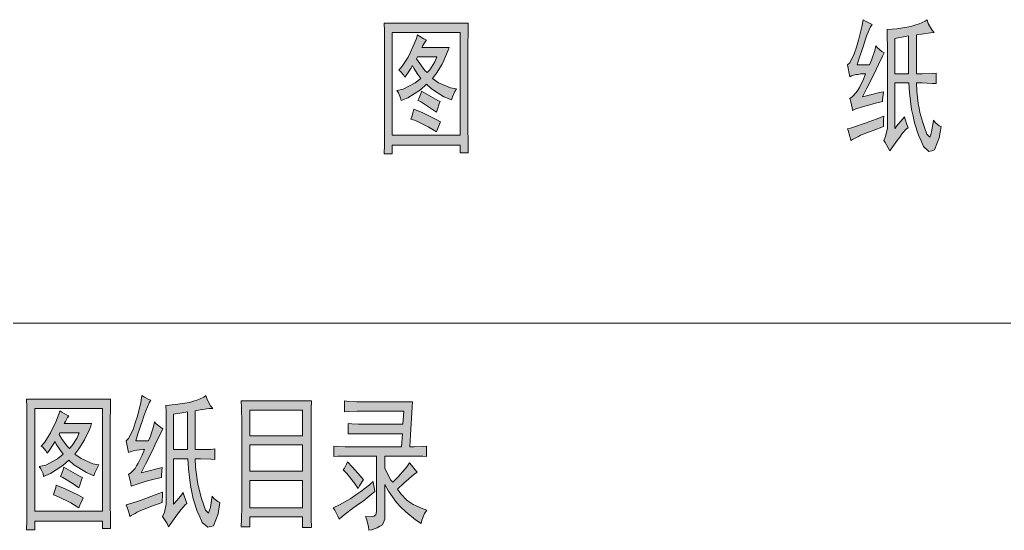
# Model space of a CAD drawing. Header units: millimetres. Extents: x 0 to 207, y 0 to 293.
# Drawn here: x 75.89 to 104.08, y 221.94 to 236.54 of the extents above; entities that cross this region are included whole.
import ezdxf

# ---------------------------------------------------------------- set-up
doc = ezdxf.new("R2010")
doc.units = ezdxf.units.MM

msp = doc.modelspace()

# ---------------------------------------------------------------- hatches: boundary and pattern name
h = msp.add_hatch(color=0)
h.paths.add_polyline_path([(88.727139, 236.438722), (88.723611, 236.234111), (88.716556, 235.7755), (88.716556, 235.528556), (88.716556, 233.750556), (88.716556, 233.493028), (88.723611, 232.985028), (88.727139, 232.738083), (88.494306, 232.738083), (88.494306, 232.953278), (86.554028, 232.953278), (86.554028, 232.702806), (86.321194, 232.702806), (86.32825, 232.960333), (86.335306, 233.493028), (86.335306, 233.768194), (86.335306, 235.528556), (86.335306, 235.768444), (86.32825, 236.223528), (86.321194, 236.438722)])
h.paths.add_polyline_path([(88.494306, 233.2355), (88.494306, 236.174139), (86.554028, 236.174139), (86.554028, 233.2355)])
h = msp.add_hatch(color=0)
h.dxf.hatch_style = 2
h.paths.add_polyline_path([(100.294722, 236.406972), (100.245333, 236.332889), (100.146556, 236.103583), (100.097167, 235.951889), (100.04425, 235.796667), (99.927833, 235.443889), (99.864333, 235.246333), (100.224167, 235.246333), (100.280611, 235.387444), (100.368806, 235.659083), (100.397028, 235.793139), (100.449944, 235.733167), (100.573417, 235.634389), (100.640444, 235.592056), (100.594583, 235.500333), (100.478167, 235.263972), (100.411139, 235.119333), (100.340583, 234.974694), (100.143028, 234.579583), (100.016028, 234.332639), (100.206528, 234.382028), (100.509917, 234.456111), (100.619278, 234.480806), (100.608694, 234.396139), (100.594583, 234.255028), (100.594583, 234.198583), (100.555778, 234.191528), (100.358222, 234.142139), (100.199472, 234.099806), (100.04425, 234.057472), (99.811417, 233.983389), (99.733806, 233.948111), (99.723222, 234.025722), (99.684417, 234.191528), (99.652667, 234.28325), (99.723222, 234.332639), (99.839639, 234.456111), (99.8855, 234.530194), (99.931361, 234.604278), (100.04425, 234.837111), (100.10775, 234.995861), (100.072472, 234.995861), (99.966639, 234.988806), (99.899611, 234.978222), (99.829056, 234.971167), (99.705583, 234.935889), (99.652667, 234.911194), (99.585639, 235.246333), (99.652667, 235.309833), (99.783194, 235.567361), (99.846694, 235.757861), (99.906667, 235.951889), (100.001917, 236.339944), (100.037194, 236.541028), (100.10775, 236.498694), (100.23475, 236.431667)])
h = msp.add_hatch(color=0)
h.paths.add_polyline_path([(101.328361, 233.450694), (101.2825, 233.418944), (101.159028, 233.284889), (101.084944, 233.186111), (101.007333, 233.087333), (100.86975, 232.88625), (100.80625, 232.787472), (100.756861, 232.879194), (100.672194, 233.027361), (100.629861, 233.087333), (100.682778, 233.20375), (100.735694, 233.436583), (100.735694, 233.549472), (100.735694, 235.592056), (100.735694, 235.750806), (100.728639, 236.082417), (100.721583, 236.258806), (101.003806, 236.2835), (101.398917, 236.343472), (101.518861, 236.382278), (101.638806, 236.421083), (101.815194, 236.498694), (101.875167, 236.541028), (101.903389, 236.431667), (102.002167, 236.248222), (102.072722, 236.174139), (101.966889, 236.167083), (101.712889, 236.131806), (101.561194, 236.107111), (101.561194, 234.995861), (101.727, 234.995861), (102.01275, 235.002917), (102.129167, 235.0135), (102.129167, 234.713639), (102.01275, 234.720694), (101.727, 234.731278), (101.561194, 234.731278), (101.578833, 234.498444), (101.617639, 234.142139), (101.642333, 234.015139), (101.6635, 233.891667), (101.744639, 233.602389), (101.804611, 233.433056), (101.861056, 233.26725), (101.945722, 233.182583), (101.973944, 233.260194), (101.998639, 233.337806), (102.037444, 233.542417), (102.048028, 233.665889), (102.100944, 233.602389), (102.210306, 233.510667), (102.270278, 233.485972), (102.217361, 233.161417), (102.083306, 232.815694), (102.002167, 232.794528), (101.921028, 232.773361), (101.765806, 232.914472), (101.69525, 233.07675), (101.621167, 233.239028), (101.508278, 233.591806), (101.465944, 233.782306), (101.427139, 233.972806), (101.367167, 234.449056), (101.349528, 234.731278), (100.943833, 234.731278), (100.943833, 233.433056), (101.042611, 233.549472), (101.183722, 233.718806), (101.222528, 233.768194), (101.240167, 233.701167), (101.293083, 233.542417)])
h.paths.add_polyline_path([(100.943833, 234.995861), (101.338944, 234.995861), (101.338944, 236.075361), (101.194306, 236.050667), (100.99675, 236.015389), (100.943833, 236.008333)])
h = msp.add_hatch(color=0)
h.paths.add_polyline_path([(87.531222, 235.958944), (87.495944, 235.909556), (87.432444, 235.800194), (87.404222, 235.74375), (88.183861, 235.74375), (88.159167, 235.669667), (88.081556, 235.486222), (88.032167, 235.376861), (87.97925, 235.271028), (87.816972, 235.0135), (87.704083, 234.861806), (87.880472, 234.738333), (88.222667, 234.590167), (88.392, 234.565472), (88.349667, 234.487861), (88.282639, 234.332639), (88.250889, 234.247972), (88.035694, 234.339694), (87.675861, 234.565472), (87.531222, 234.696), (87.361889, 234.53725), (87.002056, 234.307944), (86.811556, 234.230333), (86.793917, 234.307944), (86.730417, 234.449056), (86.681028, 234.512556), (86.868, 234.554889), (87.210194, 234.731278), (87.368944, 234.861806), (87.287806, 234.971167), (87.171389, 235.154611), (87.136111, 235.228694), (87.083194, 235.144028), (86.973833, 234.978222), (86.913861, 234.897083), (86.875056, 234.964111), (86.786861, 235.062889), (86.741, 235.094639), (86.839778, 235.211056), (87.009111, 235.472111), (87.076139, 235.61675), (87.146694, 235.764917), (87.245472, 236.008333), (87.277222, 236.107111), (87.333667, 236.068306), (87.460667, 235.990694)])
h.paths.add_polyline_path([(87.252528, 235.42625), (87.340722, 235.285139), (87.488889, 235.087583), (87.555917, 235.027611), (87.63, 235.112278), (87.771111, 235.334528), (87.834611, 235.475639), (87.277222, 235.475639)])
h = msp.add_hatch(color=0)
h.dxf.hatch_style = 2
h.paths.add_polyline_path([(87.390111, 234.498444), (87.587667, 234.382028), (87.855778, 234.230333), (87.926333, 234.198583), (87.898111, 234.131556), (87.845194, 233.983389), (87.8205, 233.898722), (87.622944, 234.032778), (87.358361, 234.198583), (87.287806, 234.230333), (87.316028, 234.290306), (87.368944, 234.424361)])
h = msp.add_hatch(color=0)
h.dxf.hatch_style = 2
h.paths.add_polyline_path([(87.171389, 233.983389), (87.425389, 233.874028), (87.809917, 233.690583), (87.936917, 233.6165), (87.908694, 233.549472), (87.85225, 233.408361), (87.8205, 233.334278), (87.584139, 233.475389), (87.21725, 233.658833), (87.09025, 233.701167), (87.111417, 233.768194), (87.15375, 233.909306)])
h = msp.add_hatch(color=0)
h.dxf.hatch_style = 2
h.paths.add_polyline_path([(99.585639, 233.418944), (99.677361, 233.443639), (99.878444, 233.503611), (99.984278, 233.542417), (100.093639, 233.581222), (100.414667, 233.701167), (100.629861, 233.782306), (100.622806, 233.683528), (100.619278, 233.535361), (100.619278, 233.485972), (100.322944, 233.376611), (99.966639, 233.2355), (99.903139, 233.20375), (99.843167, 233.168472), (99.733806, 233.112028), (99.687944, 233.087333), (99.659722, 233.20375), (99.606806, 233.369556)])
h = msp.add_hatch(color=0)
h.paths.add_polyline_path([(78.489528, 225.689583), (78.482472, 225.484972), (78.478944, 225.026361), (78.478944, 224.775889), (78.478944, 223.001417), (78.478944, 222.743889), (78.482472, 222.235889), (78.489528, 221.988944), (78.256694, 221.988944), (78.256694, 222.204139), (76.316417, 222.204139), (76.316417, 221.953667), (76.083583, 221.953667), (76.090639, 222.211194), (76.094167, 222.743889), (76.094167, 223.019056), (76.094167, 224.775889), (76.094167, 225.019306), (76.090639, 225.474389), (76.083583, 225.689583)])
h.paths.add_polyline_path([(78.256694, 222.486361), (78.256694, 225.425), (76.316417, 225.425), (76.316417, 222.486361)])
h = msp.add_hatch(color=0)
h.dxf.hatch_style = 2
h.paths.add_polyline_path([(79.639583, 225.657833), (79.593722, 225.58375), (79.494944, 225.354444), (79.442028, 225.20275), (79.389111, 225.047528), (79.272694, 224.69475), (79.209194, 224.493667), (79.572556, 224.493667), (79.629, 224.634778), (79.717194, 224.909944), (79.745417, 225.044), (79.798333, 224.984028), (79.918278, 224.88525), (79.988833, 224.842917), (79.942972, 224.751194), (79.826556, 224.514833), (79.756, 224.370194), (79.685444, 224.225556), (79.487889, 223.830444), (79.360889, 223.5835), (79.554917, 223.632889), (79.854778, 223.706972), (79.967667, 223.731667), (79.953556, 223.647), (79.942972, 223.505889), (79.942972, 223.449444), (79.900639, 223.442389), (79.703083, 223.389472), (79.547861, 223.350667), (79.389111, 223.308333), (79.159806, 223.23425), (79.082194, 223.198972), (79.071611, 223.276583), (79.029278, 223.442389), (79.001056, 223.530583), (79.071611, 223.5835), (79.188028, 223.706972), (79.233889, 223.781056), (79.27975, 223.855139), (79.389111, 224.087972), (79.456139, 224.246722), (79.420861, 224.246722), (79.315028, 224.239667), (79.244472, 224.229083), (79.173917, 224.222028), (79.053972, 224.18675), (79.001056, 224.162056), (78.9305, 224.493667), (79.001056, 224.560694), (79.131583, 224.818222), (79.191556, 225.008722), (79.255056, 225.20275), (79.350306, 225.590806), (79.385583, 225.791889), (79.456139, 225.749556), (79.583139, 225.682528)])
h = msp.add_hatch(color=0)
h.paths.add_polyline_path([(80.673222, 222.701556), (80.627361, 222.669806), (80.507417, 222.53575), (80.429806, 222.436972), (80.355722, 222.338194), (80.214611, 222.137111), (80.151111, 222.038333), (80.10525, 222.130056), (80.017056, 222.278222), (79.97825, 222.338194), (80.031167, 222.454611), (80.080556, 222.683917), (80.080556, 222.800333), (80.080556, 224.842917), (80.080556, 225.001667), (80.077028, 225.333278), (80.069972, 225.509667), (80.348667, 225.534361), (80.747306, 225.594333), (80.86725, 225.633139), (80.987194, 225.668417), (81.163583, 225.749556), (81.220028, 225.791889), (81.251778, 225.682528), (81.350556, 225.499083), (81.417583, 225.425), (81.315278, 225.417944), (81.05775, 225.382667), (80.906056, 225.357972), (80.906056, 224.246722), (81.075389, 224.246722), (81.361139, 224.253778), (81.477556, 224.264361), (81.477556, 223.9645), (81.361139, 223.971556), (81.075389, 223.982139), (80.906056, 223.982139), (80.923694, 223.749306), (80.966028, 223.389472), (80.987194, 223.266), (81.011889, 223.142528), (81.093028, 222.85325), (81.153, 222.683917), (81.209444, 222.518111), (81.294111, 222.433444), (81.318806, 222.511056), (81.347028, 222.588667), (81.382306, 222.793278), (81.396417, 222.91675), (81.449333, 222.85325), (81.558694, 222.761528), (81.615139, 222.736833), (81.56575, 222.412278), (81.431694, 222.066556), (81.350556, 222.045389), (81.269417, 222.024222), (81.114194, 222.165333), (81.040111, 222.327611), (80.969556, 222.489889), (80.856667, 222.842667), (80.814333, 223.033167), (80.775528, 223.223667), (80.715556, 223.699917), (80.697917, 223.982139), (80.292222, 223.982139), (80.292222, 222.683917), (80.391, 222.800333), (80.528583, 222.966139), (80.570917, 223.019056), (80.588556, 222.952028), (80.641472, 222.793278)])
h.paths.add_polyline_path([(80.292222, 224.246722), (80.687333, 224.246722), (80.687333, 225.326222), (80.542694, 225.301528), (80.345139, 225.26625), (80.292222, 225.259194)])
h = msp.add_hatch(color=0)
h.paths.add_polyline_path([(84.243333, 225.640194), (84.236278, 225.400306), (84.23275, 224.945222), (84.23275, 224.7265), (84.23275, 222.786222), (84.23275, 222.659222), (84.236278, 222.278222), (84.243333, 222.020694), (83.985806, 222.020694), (83.985806, 222.320556), (82.475917, 222.320556), (82.475917, 222.038333), (82.2325, 222.038333), (82.239556, 222.260583), (82.243083, 222.620417), (82.243083, 222.750944), (82.243083, 224.7265), (82.243083, 225.001667), (82.239556, 225.45675), (82.2325, 225.640194)])
h.paths.add_polyline_path([(83.985806, 222.585139), (83.985806, 223.364778), (82.475917, 223.364778), (82.475917, 222.585139)])
h.paths.add_polyline_path([(83.985806, 223.632889), (83.985806, 224.380778), (82.475917, 224.380778), (82.475917, 223.632889)])
h.paths.add_polyline_path([(83.985806, 224.645361), (83.985806, 225.375611), (82.475917, 225.375611), (82.475917, 224.645361)])
h = msp.add_hatch(color=0)
h.dxf.hatch_style = 2
h.paths.add_polyline_path([(85.291083, 224.69475), (85.291083, 224.994611), (85.400444, 224.984028), (85.590944, 224.976972), (85.672083, 224.976972), (86.857417, 224.976972), (86.882111, 225.343861), (85.6615, 225.343861), (85.545083, 225.343861), (85.305194, 225.333278), (85.18525, 225.326222), (85.18525, 225.640194), (85.305194, 225.626083), (85.538028, 225.608444), (85.650917, 225.608444), (87.136111, 225.608444), (87.114944, 225.308583), (87.072611, 224.670056), (87.054972, 224.327861), (87.1855, 224.327861), (87.421861, 224.338444), (87.531222, 224.3455), (87.531222, 224.045639), (87.432444, 224.056222), (87.231361, 224.063278), (87.125528, 224.063278), (86.345889, 224.063278), (86.345889, 223.714028), (86.405861, 223.572917), (86.515222, 223.375361), (86.568139, 223.315389), (86.737472, 223.481194), (86.973833, 223.756361), (87.044389, 223.865722), (87.100833, 223.798694), (87.213722, 223.664639), (87.266639, 223.597611), (87.167861, 223.530583), (86.889167, 223.290694), (86.705722, 223.117833), (86.800972, 222.983778), (86.980889, 222.793278), (87.069083, 222.736833), (87.15375, 222.676861), (87.393639, 222.5675), (87.545333, 222.518111), (87.481833, 222.419333), (87.397167, 222.228833), (87.383056, 222.137111), (87.224306, 222.235889), (86.938556, 222.468722), (86.8045, 222.602778), (86.673972, 222.736833), (86.444667, 223.057861), (86.345889, 223.248361), (86.345889, 222.369944), (86.345889, 222.253528), (86.271806, 222.094778), (86.194194, 222.055972), (86.120111, 222.013639), (85.964889, 221.953667), (85.88375, 221.939556), (85.876694, 222.038333), (85.830833, 222.235889), (85.7885, 222.338194), (85.897861, 222.327611), (86.031917, 222.341722), (86.056611, 222.362889), (86.081306, 222.384056), (86.102472, 222.479306), (86.102472, 222.553389), (86.102472, 224.063278), (85.31225, 224.063278), (85.206417, 224.063278), (84.991222, 224.056222), (84.881861, 224.045639), (84.881861, 224.3455), (84.991222, 224.338444), (85.206417, 224.327861), (85.31225, 224.327861), (86.822139, 224.327861), (86.846833, 224.69475)])
h = msp.add_hatch(color=0)
h.paths.add_polyline_path([(77.293611, 225.209806), (77.258333, 225.160417), (77.194833, 225.051056), (77.163083, 224.994611), (77.942722, 224.994611), (77.921556, 224.917), (77.843944, 224.737083), (77.791028, 224.627722), (77.741639, 224.521889), (77.575833, 224.264361), (77.466472, 224.112667), (77.642861, 223.989194), (77.985056, 223.841028), (78.154389, 223.812806), (78.112056, 223.738722), (78.0415, 223.5835), (78.013278, 223.498833), (77.798083, 223.590556), (77.43825, 223.812806), (77.293611, 223.946861), (77.124278, 223.788111), (76.764444, 223.558806), (76.570417, 223.481194), (76.556306, 223.558806), (76.489278, 223.699917), (76.443417, 223.763417), (76.630389, 223.80575), (76.972583, 223.982139), (77.131333, 224.112667), (77.050194, 224.222028), (76.933778, 224.405472), (76.8985, 224.479556), (76.845583, 224.394889), (76.736222, 224.229083), (76.67625, 224.147944), (76.637444, 224.211444), (76.54925, 224.31375), (76.503389, 224.3455), (76.602167, 224.461917), (76.767972, 224.722972), (76.838528, 224.867611), (76.909083, 225.015778), (77.007861, 225.259194), (77.036083, 225.357972), (77.096056, 225.315639), (77.223056, 225.241556)])
h.paths.add_polyline_path([(77.014917, 224.677111), (77.099583, 224.536), (77.251278, 224.338444), (77.314778, 224.278472), (77.392389, 224.363139), (77.529972, 224.585389), (77.593472, 224.7265), (77.036083, 224.7265)])
h = msp.add_hatch(color=0)
h.dxf.hatch_style = 2
h.paths.add_polyline_path([(85.276972, 223.897472), (85.418083, 223.749306), (85.643861, 223.491778), (85.732056, 223.382417), (85.696778, 223.333028), (85.619167, 223.209556), (85.580361, 223.135472), (85.471, 223.290694), (85.255806, 223.558806), (85.149972, 223.664639), (85.18525, 223.714028), (85.24875, 223.830444)])
h = msp.add_hatch(color=0)
h.dxf.hatch_style = 2
h.paths.add_polyline_path([(77.1525, 223.749306), (77.350056, 223.632889), (77.618167, 223.481194), (77.688722, 223.449444), (77.6605, 223.382417), (77.607583, 223.23425), (77.582889, 223.149583), (77.385333, 223.283639), (77.117222, 223.449444), (77.050194, 223.481194), (77.078417, 223.541167), (77.131333, 223.671694)])
h = msp.add_hatch(color=0)
h.dxf.hatch_style = 2
h.paths.add_polyline_path([(86.056611, 223.050806), (85.950778, 222.959083), (85.717944, 222.775639), (85.587417, 222.683917), (85.453361, 222.595722), (85.178194, 222.377), (85.033556, 222.253528), (84.998278, 222.34525), (84.910083, 222.511056), (84.860694, 222.585139), (85.044139, 222.669806), (85.372222, 222.85325), (85.509806, 222.952028), (85.650917, 223.050806), (85.897861, 223.241306), (86.01075, 223.333028), (86.021333, 223.258944), (86.046028, 223.117833)])
h = msp.add_hatch(color=0)
h.dxf.hatch_style = 2
h.paths.add_polyline_path([(76.933778, 223.23425), (77.187778, 223.124889), (77.572306, 222.941444), (77.699306, 222.867361), (77.671083, 222.800333), (77.611111, 222.659222), (77.582889, 222.585139), (77.346528, 222.72625), (76.979639, 222.909694), (76.852639, 222.952028), (76.873806, 223.019056), (76.916139, 223.160167)])
h = msp.add_hatch(color=0)
h.dxf.hatch_style = 2
h.paths.add_polyline_path([(78.9305, 222.669806), (79.02575, 222.6945), (79.223306, 222.754472), (79.332667, 222.793278), (79.4385, 222.832083), (79.763056, 222.952028), (79.97825, 223.033167), (79.971194, 222.934389), (79.967667, 222.786222), (79.967667, 222.736833), (79.671333, 222.627472), (79.3115, 222.486361), (79.251528, 222.454611), (79.191556, 222.419333), (79.082194, 222.362889), (79.036333, 222.338194), (79.008111, 222.454611), (78.955194, 222.620417)])

# ---------------------------------------------------------------- linework, layer by layer
at = {"color": 0, "lineweight": 0}
for points in [[(88.727139, 236.438722), (88.723611, 236.234111), (88.716556, 235.7755), (88.716556, 235.528556), (88.716556, 233.750556), (88.716556, 233.493028), (88.723611, 232.985028), (88.727139, 232.738083), (88.494306, 232.738083), (88.494306, 232.953278), (86.554028, 232.953278), (86.554028, 232.702806), (86.321194, 232.702806), (86.32825, 232.960333), (86.335306, 233.493028), (86.335306, 233.768194), (86.335306, 235.528556), (86.335306, 235.768444), (86.32825, 236.223528), (86.321194, 236.438722)], [(100.294722, 236.406972), (100.245333, 236.332889), (100.146556, 236.103583), (100.097167, 235.951889), (100.04425, 235.796667), (99.927833, 235.443889), (99.864333, 235.246333), (100.224167, 235.246333), (100.280611, 235.387444), (100.368806, 235.659083), (100.397028, 235.793139), (100.449944, 235.733167), (100.573417, 235.634389), (100.640444, 235.592056), (100.594583, 235.500333), (100.478167, 235.263972), (100.411139, 235.119333), (100.340583, 234.974694), (100.143028, 234.579583), (100.016028, 234.332639), (100.206528, 234.382028), (100.509917, 234.456111), (100.619278, 234.480806), (100.608694, 234.396139), (100.594583, 234.255028), (100.594583, 234.198583), (100.555778, 234.191528), (100.358222, 234.142139), (100.199472, 234.099806), (100.04425, 234.057472), (99.811417, 233.983389), (99.733806, 233.948111), (99.723222, 234.025722), (99.684417, 234.191528), (99.652667, 234.28325), (99.723222, 234.332639), (99.839639, 234.456111), (99.8855, 234.530194), (99.931361, 234.604278), (100.04425, 234.837111), (100.10775, 234.995861), (100.072472, 234.995861), (99.966639, 234.988806), (99.899611, 234.978222), (99.829056, 234.971167), (99.705583, 234.935889), (99.652667, 234.911194), (99.585639, 235.246333), (99.652667, 235.309833), (99.783194, 235.567361), (99.846694, 235.757861), (99.906667, 235.951889), (100.001917, 236.339944), (100.037194, 236.541028), (100.10775, 236.498694), (100.23475, 236.431667)], [(101.328361, 233.450694), (101.2825, 233.418944), (101.159028, 233.284889), (101.084944, 233.186111), (101.007333, 233.087333), (100.86975, 232.88625), (100.80625, 232.787472), (100.756861, 232.879194), (100.672194, 233.027361), (100.629861, 233.087333), (100.682778, 233.20375), (100.735694, 233.436583), (100.735694, 233.549472), (100.735694, 235.592056), (100.735694, 235.750806), (100.728639, 236.082417), (100.721583, 236.258806), (101.003806, 236.2835), (101.398917, 236.343472), (101.518861, 236.382278), (101.638806, 236.421083), (101.815194, 236.498694), (101.875167, 236.541028), (101.903389, 236.431667), (102.002167, 236.248222), (102.072722, 236.174139), (101.966889, 236.167083), (101.712889, 236.131806), (101.561194, 236.107111), (101.561194, 234.995861), (101.727, 234.995861), (102.01275, 235.002917), (102.129167, 235.0135), (102.129167, 234.713639), (102.01275, 234.720694), (101.727, 234.731278), (101.561194, 234.731278), (101.578833, 234.498444), (101.617639, 234.142139), (101.642333, 234.015139), (101.6635, 233.891667), (101.744639, 233.602389), (101.804611, 233.433056), (101.861056, 233.26725), (101.945722, 233.182583), (101.973944, 233.260194), (101.998639, 233.337806), (102.037444, 233.542417), (102.048028, 233.665889), (102.100944, 233.602389), (102.210306, 233.510667), (102.270278, 233.485972), (102.217361, 233.161417), (102.083306, 232.815694), (102.002167, 232.794528), (101.921028, 232.773361), (101.765806, 232.914472), (101.69525, 233.07675), (101.621167, 233.239028), (101.508278, 233.591806), (101.465944, 233.782306), (101.427139, 233.972806), (101.367167, 234.449056), (101.349528, 234.731278), (100.943833, 234.731278), (100.943833, 233.433056), (101.042611, 233.549472), (101.183722, 233.718806), (101.222528, 233.768194), (101.240167, 233.701167), (101.293083, 233.542417)], [(88.494306, 233.2355), (88.494306, 236.174139), (86.554028, 236.174139), (86.554028, 233.2355)], [(87.531222, 235.958944), (87.495944, 235.909556), (87.432444, 235.800194), (87.404222, 235.74375), (88.183861, 235.74375), (88.159167, 235.669667), (88.081556, 235.486222), (88.032167, 235.376861), (87.97925, 235.271028), (87.816972, 235.0135), (87.704083, 234.861806), (87.880472, 234.738333), (88.222667, 234.590167), (88.392, 234.565472), (88.349667, 234.487861), (88.282639, 234.332639), (88.250889, 234.247972), (88.035694, 234.339694), (87.675861, 234.565472), (87.531222, 234.696), (87.361889, 234.53725), (87.002056, 234.307944), (86.811556, 234.230333), (86.793917, 234.307944), (86.730417, 234.449056), (86.681028, 234.512556), (86.868, 234.554889), (87.210194, 234.731278), (87.368944, 234.861806), (87.287806, 234.971167), (87.171389, 235.154611), (87.136111, 235.228694), (87.083194, 235.144028), (86.973833, 234.978222), (86.913861, 234.897083), (86.875056, 234.964111), (86.786861, 235.062889), (86.741, 235.094639), (86.839778, 235.211056), (87.009111, 235.472111), (87.076139, 235.61675), (87.146694, 235.764917), (87.245472, 236.008333), (87.277222, 236.107111), (87.333667, 236.068306), (87.460667, 235.990694)], [(100.943833, 234.995861), (101.338944, 234.995861), (101.338944, 236.075361), (101.194306, 236.050667), (100.99675, 236.015389), (100.943833, 236.008333)], [(87.252528, 235.42625), (87.340722, 235.285139), (87.488889, 235.087583), (87.555917, 235.027611), (87.63, 235.112278), (87.771111, 235.334528), (87.834611, 235.475639), (87.277222, 235.475639)], [(87.390111, 234.498444), (87.587667, 234.382028), (87.855778, 234.230333), (87.926333, 234.198583), (87.898111, 234.131556), (87.845194, 233.983389), (87.8205, 233.898722), (87.622944, 234.032778), (87.358361, 234.198583), (87.287806, 234.230333), (87.316028, 234.290306), (87.368944, 234.424361)], [(87.171389, 233.983389), (87.425389, 233.874028), (87.809917, 233.690583), (87.936917, 233.6165), (87.908694, 233.549472), (87.85225, 233.408361), (87.8205, 233.334278), (87.584139, 233.475389), (87.21725, 233.658833), (87.09025, 233.701167), (87.111417, 233.768194), (87.15375, 233.909306)], [(99.585639, 233.418944), (99.677361, 233.443639), (99.878444, 233.503611), (99.984278, 233.542417), (100.093639, 233.581222), (100.414667, 233.701167), (100.629861, 233.782306), (100.622806, 233.683528), (100.619278, 233.535361), (100.619278, 233.485972), (100.322944, 233.376611), (99.966639, 233.2355), (99.903139, 233.20375), (99.843167, 233.168472), (99.733806, 233.112028), (99.687944, 233.087333), (99.659722, 233.20375), (99.606806, 233.369556)], [(78.489528, 225.689583), (78.482472, 225.484972), (78.478944, 225.026361), (78.478944, 224.775889), (78.478944, 223.001417), (78.478944, 222.743889), (78.482472, 222.235889), (78.489528, 221.988944), (78.256694, 221.988944), (78.256694, 222.204139), (76.316417, 222.204139), (76.316417, 221.953667), (76.083583, 221.953667), (76.090639, 222.211194), (76.094167, 222.743889), (76.094167, 223.019056), (76.094167, 224.775889), (76.094167, 225.019306), (76.090639, 225.474389), (76.083583, 225.689583)], [(79.639583, 225.657833), (79.593722, 225.58375), (79.494944, 225.354444), (79.442028, 225.20275), (79.389111, 225.047528), (79.272694, 224.69475), (79.209194, 224.493667), (79.572556, 224.493667), (79.629, 224.634778), (79.717194, 224.909944), (79.745417, 225.044), (79.798333, 224.984028), (79.918278, 224.88525), (79.988833, 224.842917), (79.942972, 224.751194), (79.826556, 224.514833), (79.756, 224.370194), (79.685444, 224.225556), (79.487889, 223.830444), (79.360889, 223.5835), (79.554917, 223.632889), (79.854778, 223.706972), (79.967667, 223.731667), (79.953556, 223.647), (79.942972, 223.505889), (79.942972, 223.449444), (79.900639, 223.442389), (79.703083, 223.389472), (79.547861, 223.350667), (79.389111, 223.308333), (79.159806, 223.23425), (79.082194, 223.198972), (79.071611, 223.276583), (79.029278, 223.442389), (79.001056, 223.530583), (79.071611, 223.5835), (79.188028, 223.706972), (79.233889, 223.781056), (79.27975, 223.855139), (79.389111, 224.087972), (79.456139, 224.246722), (79.420861, 224.246722), (79.315028, 224.239667), (79.244472, 224.229083), (79.173917, 224.222028), (79.053972, 224.18675), (79.001056, 224.162056), (78.9305, 224.493667), (79.001056, 224.560694), (79.131583, 224.818222), (79.191556, 225.008722), (79.255056, 225.20275), (79.350306, 225.590806), (79.385583, 225.791889), (79.456139, 225.749556), (79.583139, 225.682528)], [(80.673222, 222.701556), (80.627361, 222.669806), (80.507417, 222.53575), (80.429806, 222.436972), (80.355722, 222.338194), (80.214611, 222.137111), (80.151111, 222.038333), (80.10525, 222.130056), (80.017056, 222.278222), (79.97825, 222.338194), (80.031167, 222.454611), (80.080556, 222.683917), (80.080556, 222.800333), (80.080556, 224.842917), (80.080556, 225.001667), (80.077028, 225.333278), (80.069972, 225.509667), (80.348667, 225.534361), (80.747306, 225.594333), (80.86725, 225.633139), (80.987194, 225.668417), (81.163583, 225.749556), (81.220028, 225.791889), (81.251778, 225.682528), (81.350556, 225.499083), (81.417583, 225.425), (81.315278, 225.417944), (81.05775, 225.382667), (80.906056, 225.357972), (80.906056, 224.246722), (81.075389, 224.246722), (81.361139, 224.253778), (81.477556, 224.264361), (81.477556, 223.9645), (81.361139, 223.971556), (81.075389, 223.982139), (80.906056, 223.982139), (80.923694, 223.749306), (80.966028, 223.389472), (80.987194, 223.266), (81.011889, 223.142528), (81.093028, 222.85325), (81.153, 222.683917), (81.209444, 222.518111), (81.294111, 222.433444), (81.318806, 222.511056), (81.347028, 222.588667), (81.382306, 222.793278), (81.396417, 222.91675), (81.449333, 222.85325), (81.558694, 222.761528), (81.615139, 222.736833), (81.56575, 222.412278), (81.431694, 222.066556), (81.350556, 222.045389), (81.269417, 222.024222), (81.114194, 222.165333), (81.040111, 222.327611), (80.969556, 222.489889), (80.856667, 222.842667), (80.814333, 223.033167), (80.775528, 223.223667), (80.715556, 223.699917), (80.697917, 223.982139), (80.292222, 223.982139), (80.292222, 222.683917), (80.391, 222.800333), (80.528583, 222.966139), (80.570917, 223.019056), (80.588556, 222.952028), (80.641472, 222.793278)], [(84.243333, 225.640194), (84.236278, 225.400306), (84.23275, 224.945222), (84.23275, 224.7265), (84.23275, 222.786222), (84.23275, 222.659222), (84.236278, 222.278222), (84.243333, 222.020694), (83.985806, 222.020694), (83.985806, 222.320556), (82.475917, 222.320556), (82.475917, 222.038333), (82.2325, 222.038333), (82.239556, 222.260583), (82.243083, 222.620417), (82.243083, 222.750944), (82.243083, 224.7265), (82.243083, 225.001667), (82.239556, 225.45675), (82.2325, 225.640194)], [(85.291083, 224.69475), (85.291083, 224.994611), (85.400444, 224.984028), (85.590944, 224.976972), (85.672083, 224.976972), (86.857417, 224.976972), (86.882111, 225.343861), (85.6615, 225.343861), (85.545083, 225.343861), (85.305194, 225.333278), (85.18525, 225.326222), (85.18525, 225.640194), (85.305194, 225.626083), (85.538028, 225.608444), (85.650917, 225.608444), (87.136111, 225.608444), (87.114944, 225.308583), (87.072611, 224.670056), (87.054972, 224.327861), (87.1855, 224.327861), (87.421861, 224.338444), (87.531222, 224.3455), (87.531222, 224.045639), (87.432444, 224.056222), (87.231361, 224.063278), (87.125528, 224.063278), (86.345889, 224.063278), (86.345889, 223.714028), (86.405861, 223.572917), (86.515222, 223.375361), (86.568139, 223.315389), (86.737472, 223.481194), (86.973833, 223.756361), (87.044389, 223.865722), (87.100833, 223.798694), (87.213722, 223.664639), (87.266639, 223.597611), (87.167861, 223.530583), (86.889167, 223.290694), (86.705722, 223.117833), (86.800972, 222.983778), (86.980889, 222.793278), (87.069083, 222.736833), (87.15375, 222.676861), (87.393639, 222.5675), (87.545333, 222.518111), (87.481833, 222.419333), (87.397167, 222.228833), (87.383056, 222.137111), (87.224306, 222.235889), (86.938556, 222.468722), (86.8045, 222.602778), (86.673972, 222.736833), (86.444667, 223.057861), (86.345889, 223.248361), (86.345889, 222.369944), (86.345889, 222.253528), (86.271806, 222.094778), (86.194194, 222.055972), (86.120111, 222.013639), (85.964889, 221.953667), (85.88375, 221.939556), (85.876694, 222.038333), (85.830833, 222.235889), (85.7885, 222.338194), (85.897861, 222.327611), (86.031917, 222.341722), (86.056611, 222.362889), (86.081306, 222.384056), (86.102472, 222.479306), (86.102472, 222.553389), (86.102472, 224.063278), (85.31225, 224.063278), (85.206417, 224.063278), (84.991222, 224.056222), (84.881861, 224.045639), (84.881861, 224.3455), (84.991222, 224.338444), (85.206417, 224.327861), (85.31225, 224.327861), (86.822139, 224.327861), (86.846833, 224.69475)], [(78.256694, 222.486361), (78.256694, 225.425), (76.316417, 225.425), (76.316417, 222.486361)], [(77.293611, 225.209806), (77.258333, 225.160417), (77.194833, 225.051056), (77.163083, 224.994611), (77.942722, 224.994611), (77.921556, 224.917), (77.843944, 224.737083), (77.791028, 224.627722), (77.741639, 224.521889), (77.575833, 224.264361), (77.466472, 224.112667), (77.642861, 223.989194), (77.985056, 223.841028), (78.154389, 223.812806), (78.112056, 223.738722), (78.0415, 223.5835), (78.013278, 223.498833), (77.798083, 223.590556), (77.43825, 223.812806), (77.293611, 223.946861), (77.124278, 223.788111), (76.764444, 223.558806), (76.570417, 223.481194), (76.556306, 223.558806), (76.489278, 223.699917), (76.443417, 223.763417), (76.630389, 223.80575), (76.972583, 223.982139), (77.131333, 224.112667), (77.050194, 224.222028), (76.933778, 224.405472), (76.8985, 224.479556), (76.845583, 224.394889), (76.736222, 224.229083), (76.67625, 224.147944), (76.637444, 224.211444), (76.54925, 224.31375), (76.503389, 224.3455), (76.602167, 224.461917), (76.767972, 224.722972), (76.838528, 224.867611), (76.909083, 225.015778), (77.007861, 225.259194), (77.036083, 225.357972), (77.096056, 225.315639), (77.223056, 225.241556)], [(80.292222, 224.246722), (80.687333, 224.246722), (80.687333, 225.326222), (80.542694, 225.301528), (80.345139, 225.26625), (80.292222, 225.259194)], [(83.985806, 224.645361), (83.985806, 225.375611), (82.475917, 225.375611), (82.475917, 224.645361)], [(77.014917, 224.677111), (77.099583, 224.536), (77.251278, 224.338444), (77.314778, 224.278472), (77.392389, 224.363139), (77.529972, 224.585389), (77.593472, 224.7265), (77.036083, 224.7265)], [(83.985806, 223.632889), (83.985806, 224.380778), (82.475917, 224.380778), (82.475917, 223.632889)], [(85.276972, 223.897472), (85.418083, 223.749306), (85.643861, 223.491778), (85.732056, 223.382417), (85.696778, 223.333028), (85.619167, 223.209556), (85.580361, 223.135472), (85.471, 223.290694), (85.255806, 223.558806), (85.149972, 223.664639), (85.18525, 223.714028), (85.24875, 223.830444)], [(77.1525, 223.749306), (77.350056, 223.632889), (77.618167, 223.481194), (77.688722, 223.449444), (77.6605, 223.382417), (77.607583, 223.23425), (77.582889, 223.149583), (77.385333, 223.283639), (77.117222, 223.449444), (77.050194, 223.481194), (77.078417, 223.541167), (77.131333, 223.671694)], [(83.985806, 222.585139), (83.985806, 223.364778), (82.475917, 223.364778), (82.475917, 222.585139)], [(86.056611, 223.050806), (85.950778, 222.959083), (85.717944, 222.775639), (85.587417, 222.683917), (85.453361, 222.595722), (85.178194, 222.377), (85.033556, 222.253528), (84.998278, 222.34525), (84.910083, 222.511056), (84.860694, 222.585139), (85.044139, 222.669806), (85.372222, 222.85325), (85.509806, 222.952028), (85.650917, 223.050806), (85.897861, 223.241306), (86.01075, 223.333028), (86.021333, 223.258944), (86.046028, 223.117833)], [(76.933778, 223.23425), (77.187778, 223.124889), (77.572306, 222.941444), (77.699306, 222.867361), (77.671083, 222.800333), (77.611111, 222.659222), (77.582889, 222.585139), (77.346528, 222.72625), (76.979639, 222.909694), (76.852639, 222.952028), (76.873806, 223.019056), (76.916139, 223.160167)], [(78.9305, 222.669806), (79.02575, 222.6945), (79.223306, 222.754472), (79.332667, 222.793278), (79.4385, 222.832083), (79.763056, 222.952028), (79.97825, 223.033167), (79.971194, 222.934389), (79.967667, 222.786222), (79.967667, 222.736833), (79.671333, 222.627472), (79.3115, 222.486361), (79.251528, 222.454611), (79.191556, 222.419333), (79.082194, 222.362889), (79.036333, 222.338194), (79.008111, 222.454611), (78.955194, 222.620417)]]:
    msp.add_lwpolyline(points, close=True, dxfattribs=at)
msp.add_lwpolyline([(25.124833, 227.859167), (201.9935, 227.859167)], dxfattribs=at)

doc.saveas('drawing.dxf')
